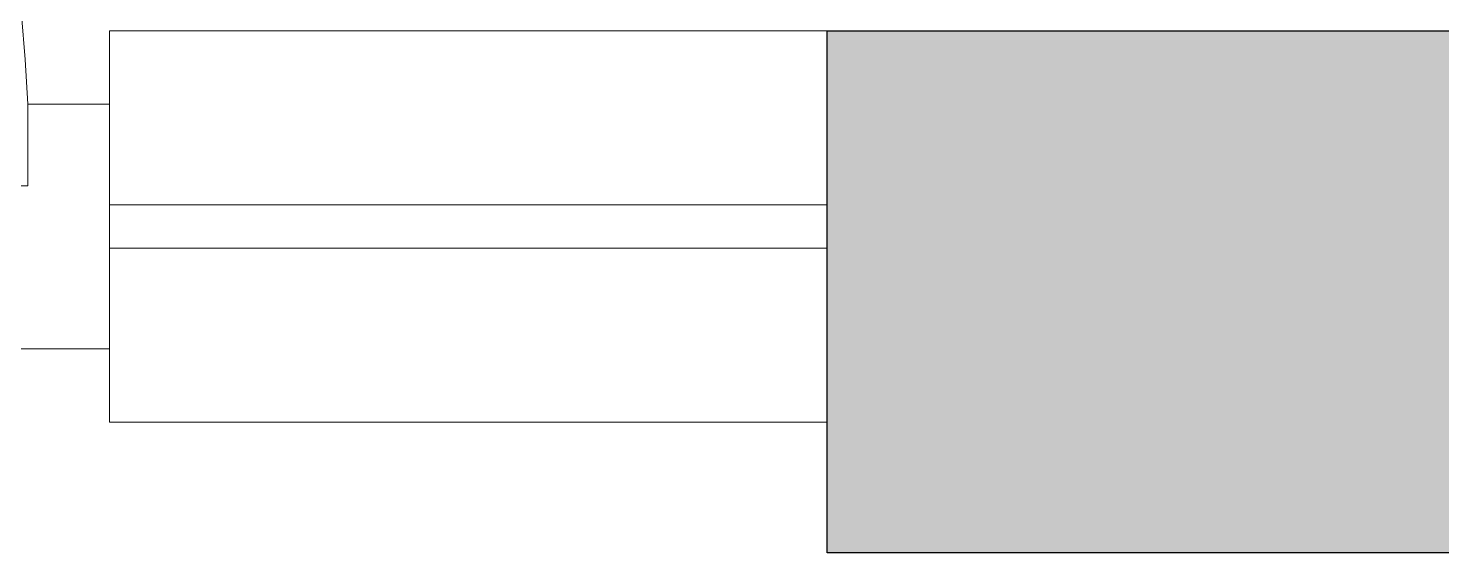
# Model space of a CAD drawing. Header units: inches. Extents: x 211391 to 214260, y -106888 to -102532.
# Drawn here: x 213366.52 to 213399.02, y -105770.4 to -105758.35 of the extents above; entities that cross this region are included whole.
import ezdxf

# ---------------------------------------------------------------- set-up
doc = ezdxf.new("R2010")
doc.units = ezdxf.units.IN
doc.header["$MEASUREMENT"] = 0
doc.linetypes.add('0226--P-00-GA 18.02.10$0$DASH', pattern=[0.35, 0.25, -0.1])
for name, color, linetype, lineweight in [('BEAM', 90, '0226--P-00-GA 18.02.10$0$DASH', 25), ('DOOR', 2, 'Continuous', 9), ('window', 1, 'Continuous', 18)]:
    doc.layers.add(name, color=color, linetype=linetype, lineweight=lineweight)
doc.layers.add('COLUMN', color=6, linetype='Continuous')
doc.layers.get('BEAM').off()

# ---------------------------------------------------------------- blocks, each defined once
blk = doc.blocks.new('79')
at = {"layer": 'COLUMN', "ltscale": 20, "true_color": 0xdd22ba}
h = blk.add_hatch(color=212, dxfattribs=at)
h.dxf.hatch_style = 1
h.paths.add_polyline_path([(213384.888, -103912.041), (213408.888, -103912.041), (213408.888, -103900.041), (213384.888, -103900.041)])
at = {"layer": 'COLUMN', "ltscale": 20}
blk.add_lwpolyline([(213408.888, -103912.041), (213384.888, -103912.041), (213384.888, -103900.041), (213408.888, -103900.041)], close=True, dxfattribs=at)
blk = doc.blocks.new('DOOR 3 L')
at = {"layer": 'DOOR'}
for points in [[(1.5, -4.54), (1.5, -3.04), (2, -3.04), (2, -0.04), (0, -0.04), (0, -4.54)], [(34.5, -4.54), (34.5, -3.04), (34, -3.04), (34, -0.04), (36, -0.04), (36, -4.54)]]:
    blk.add_lwpolyline(points, close=True, dxfattribs=at)
blk.add_lwpolyline([(34.5, -4.54, -0.400224), (1.5, -36.04), (1.5, -4.54), (3, -4.54), (3, -36.006)], format="xyb", dxfattribs=at)

msp = doc.modelspace()

# ---------------------------------------------------------------- linework, layer by layer
at = {"layer": 'window', "ltscale": 20}
for p, q in [((213368.388, -105758.405), (213368.388, -105767.405)), ((213368.388, -105758.405), (213384.888, -105758.405)), ((213368.388, -105762.405), (213384.888, -105762.405)), ((213368.388, -105763.405), (213384.888, -105763.405)), ((213368.388, -105767.405), (213384.888, -105767.405))]:
    msp.add_line(p, q, dxfattribs=at)

# ---------------------------------------------------------------- block references
at = {"layer": 'BEAM'}
msp.add_blockref('79', (0, -1858.364), dxfattribs=at)
at = {"layer": 'DOOR', "ltscale": 5, "xscale": -1.25, "yscale": 1.25, "zscale": 1.25, "rotation": 180}
msp.add_blockref('DOOR 3 L', (213323.388, -105765.768), dxfattribs=at)

doc.saveas('drawing.dxf')
